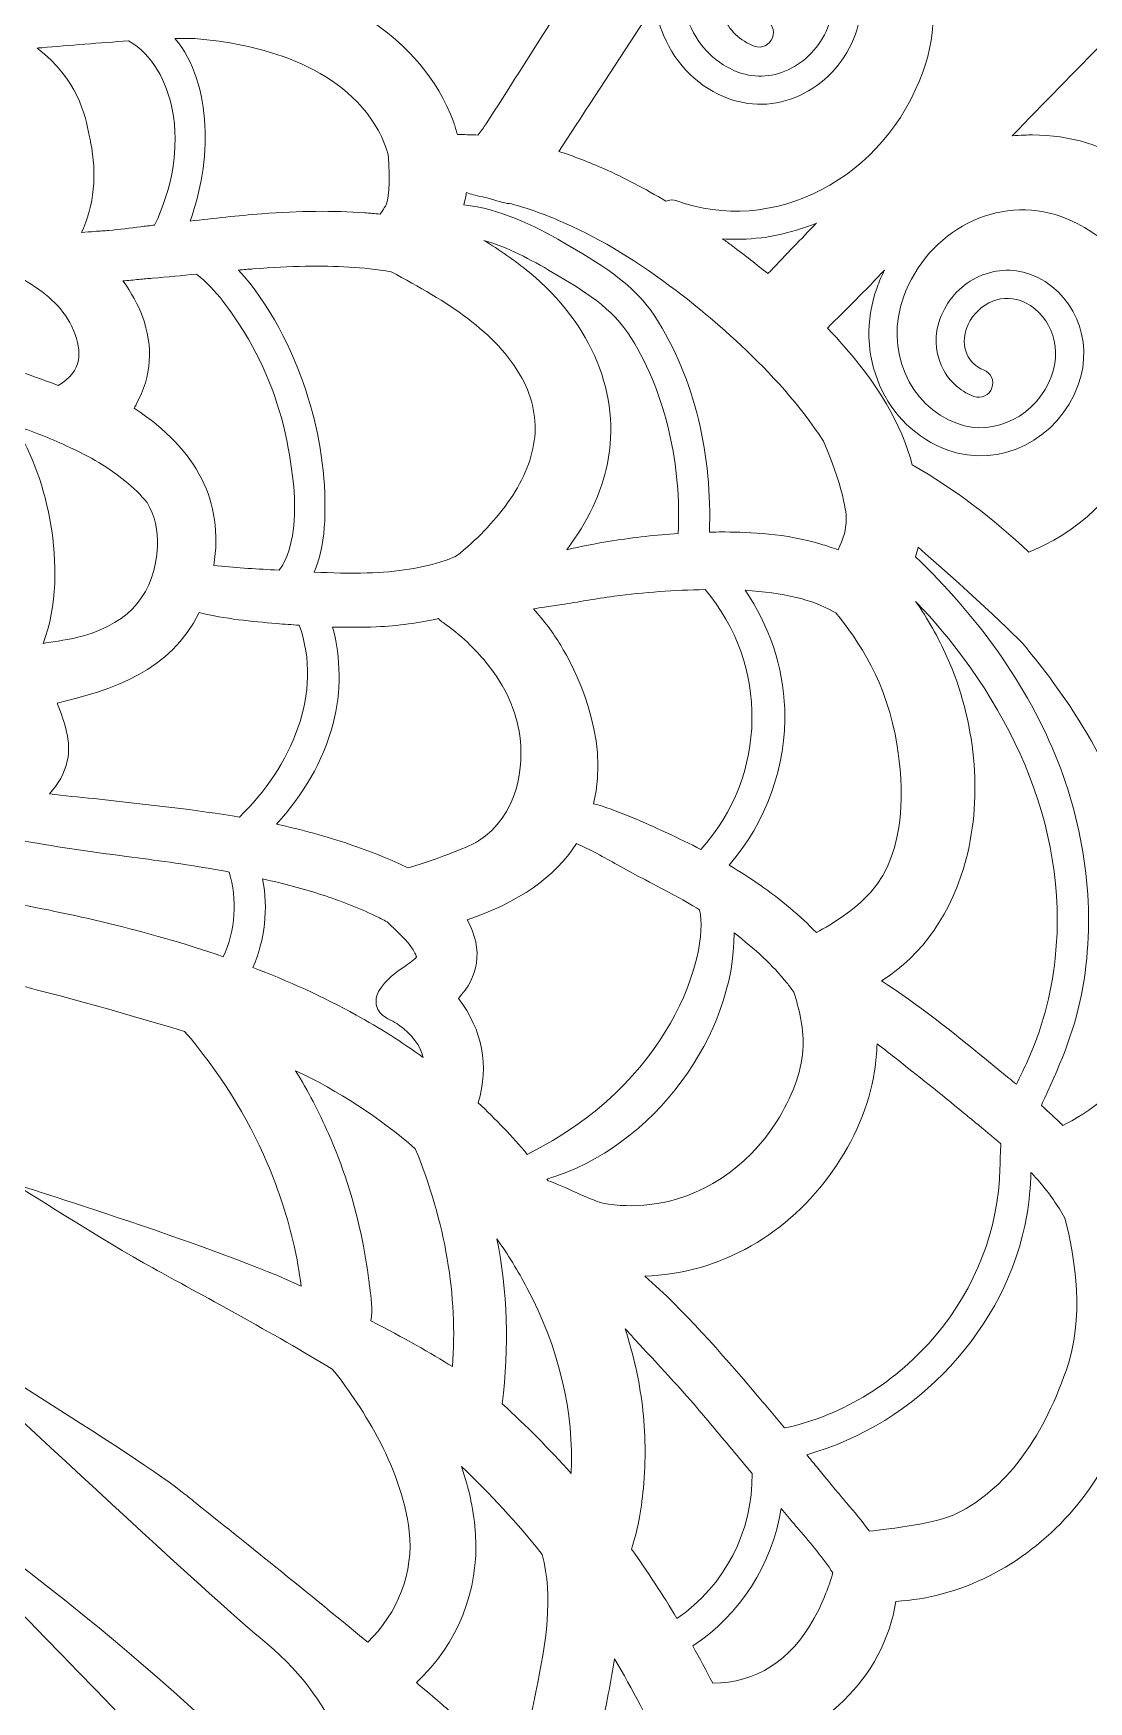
# Model space of a CAD drawing. Header units: millimetres. Extents: x -1647 to 2455, y -685 to 37.
# Drawn here: x 46.6 to 159.1, y -381.8 to -203.9 of the extents above; entities that cross this region are included whole.
import ezdxf

# ---------------------------------------------------------------- set-up
doc = ezdxf.new("R2010")
doc.units = ezdxf.units.MM
doc.header["$MEASUREMENT"] = 0
doc.layers.add('Layer 4', color=7, linetype='Continuous')

msp = doc.modelspace()

# ---------------------------------------------------------------- linework, layer by layer
at = {"layer": 'Layer 4', "lineweight": 0}
for points, knots in [([(111.05, -187.53), (110.96, -188.1), (110.48, -188.86), (110.02, -189.6), (110.02, -189.6), (108.59, -191.89), (108.59, -191.89), (104.13, -199), (99.53, -206.35), (94.89, -213.54), (94.64, -213.92), (94.35, -214.32), (94.01, -214.75), (93.4, -214.72), (92.77, -214.7), (92.14, -214.7), (92.04, -214.7), (91.93, -214.7), (91.82, -214.7), (91.71, -214.26), (91.57, -213.83), (91.43, -213.41), (89.7, -208.54), (86.23, -205.15), (83.25, -203), (92.82, -202.54), (101.66, -196.45), (105.12, -186.89), (107.62, -180), (106.06, -172.62), (101.68, -167.35), (108.07, -171.2), (112.22, -179.97), (111.05, -187.53)], [0, 0, 0, 0, 1, 1, 1, 2, 2, 2, 3, 3, 3, 4, 4, 4, 5, 5, 5, 6, 6, 6, 7, 7, 7, 8, 8, 8, 9, 9, 9, 10, 10, 10, 11, 11, 11, 11]), ([(112.89, -200.74), (113.05, -201.9), (113.35, -203.03), (113.8, -204.11), (115.15, -207.33), (117.63, -209.73), (120.79, -210.88), (123.4, -211.83), (126.25, -211.62), (128.8, -210.29), (131.31, -208.99), (133.25, -206.75), (134.25, -204), (135.07, -201.72), (135.03, -199.28), (134.13, -197.12), (133.21, -194.92), (131.5, -193.27), (129.34, -192.48), (127.52, -191.83), (125.55, -191.97), (123.78, -192.89), (122.05, -193.79), (120.72, -195.32), (120.04, -197.21), (119.46, -198.8), (119.49, -200.5), (120.12, -202.01), (120.77, -203.56), (121.97, -204.72), (123.5, -205.27), (124.28, -205.56), (125.14, -205.15), (125.42, -204.37), (125.71, -203.6), (125.3, -202.73), (124.52, -202.45), (123.79, -202.19), (123.21, -201.62), (122.89, -200.85), (122.55, -200.04), (122.54, -199.11), (122.86, -198.24), (123.28, -197.06), (124.1, -196.1), (125.16, -195.55), (126.18, -195.02), (127.3, -194.94), (128.31, -195.3), (129.68, -195.8), (130.77, -196.86), (131.36, -198.28), (131.97, -199.74), (132, -201.41), (131.43, -202.97), (130.69, -205.02), (129.26, -206.67), (127.42, -207.63), (125.62, -208.56), (123.63, -208.72), (121.82, -208.06), (119.45, -207.2), (117.59, -205.39), (116.57, -202.95), (115.58, -200.58), (115.5, -197.91), (116.32, -195.37), (117.16, -194.05), (117.99, -192.73), (118.82, -191.4), (121.92, -186.44), (126.53, -186.21), (131.91, -186.34), (132.12, -186.4), (132.34, -186.47), (132.55, -186.54), (140.68, -189.49), (144.67, -199.13), (141.44, -208.03), (139.44, -213.54), (135.6, -218), (130.62, -220.58), (125.68, -223.15), (120.2, -223.56), (115.21, -221.75), (114.82, -221.61), (114.41, -221.64), (114.06, -221.8), (111.82, -220.46), (109.63, -219.31), (107.46, -218.35), (105.88, -217.64), (104.26, -217.02), (102.64, -216.49), (102.64, -216.49), (104.41, -213.78), (104.41, -213.78), (107.21, -209.51), (110.06, -205.14), (112.89, -200.74)], [0, 0, 0, 0, 1, 1, 1, 2, 2, 2, 3, 3, 3, 4, 4, 4, 5, 5, 5, 6, 6, 6, 7, 7, 7, 8, 8, 8, 9, 9, 9, 10, 10, 10, 11, 11, 11, 12, 12, 12, 13, 13, 13, 14, 14, 14, 15, 15, 15, 16, 16, 16, 17, 17, 17, 18, 18, 18, 19, 19, 19, 20, 20, 20, 21, 21, 21, 22, 22, 22, 23, 23, 23, 24, 24, 24, 25, 25, 25, 26, 26, 26, 27, 27, 27, 28, 28, 28, 29, 29, 29, 30, 30, 30, 31, 31, 31, 32, 32, 32, 33, 33, 33, 33]), ([(83.38, -214.22), (83.87, -215.09), (84.26, -216.09), (84.49, -217.11), (84.49, -217.33), (84.5, -217.57), (84.51, -217.84), (84.69, -220.99), (84.34, -222.12), (84.03, -222.52), (83.97, -222.59), (83.92, -222.67), (83.87, -222.75), (83.77, -222.91), (83.68, -223.05), (83.59, -223.18), (83.02, -223.12), (82.48, -223.07), (81.95, -223.03), (78.62, -222.79), (75.03, -222.83), (70.97, -223.14), (68.42, -223.34), (65.85, -223.63), (63.34, -223.91), (65.59, -217.72), (65.83, -209.39), (61.71, -204.45), (62.62, -204.43), (63.36, -204.43), (63.84, -204.47), (70.53, -205.01), (79.34, -207.15), (83.38, -214.22)], [0, 0, 0, 0, 1, 1, 1, 2, 2, 2, 3, 3, 3, 4, 4, 4, 5, 5, 5, 6, 6, 6, 7, 7, 7, 8, 8, 8, 9, 9, 9, 10, 10, 10, 11, 11, 11, 11]), ([(172.56, -249.92), (172.56, -249.32), (172.57, -248.72), (172.57, -248.13), (172.57, -248.13), (172.57, -248.06), (172.57, -248.06), (172.61, -243.84), (172.65, -239.85), (172.46, -235.82), (172.33, -232.91), (171.69, -229.81), (170.62, -226.86), (167.9, -219.38), (161.2, -214.73), (153.14, -214.73), (152.85, -214.73), (152.55, -214.74), (152.26, -214.75), (151.83, -214.77), (151.4, -214.79), (150.98, -214.82), (154.25, -211.46), (157.62, -208), (160.96, -204.6), (166.82, -204.19), (172.32, -205.34), (176.47, -207.82), (181, -210.52), (183.88, -214.8), (184.79, -220.19), (186.18, -228.39), (184.33, -236.89), (179.45, -244.78), (178.26, -246.7), (175.8, -248.09), (173.19, -249.56), (172.98, -249.68), (172.77, -249.8), (172.56, -249.92)], [0, 0, 0, 0, 1, 1, 1, 2, 2, 2, 3, 3, 3, 4, 4, 4, 5, 5, 5, 6, 6, 6, 7, 7, 7, 8, 8, 8, 9, 9, 9, 10, 10, 10, 11, 11, 11, 12, 12, 12, 13, 13, 13, 13]), ([(56.76, -204.71), (59.36, -206.13), (60.84, -209.14), (61.42, -211.99), (62.25, -216.16), (61.36, -220.55), (59.55, -224.35), (59.05, -224.4), (58.55, -224.46), (58.06, -224.52), (56.94, -224.66), (55.79, -224.8), (54.67, -224.91), (54.17, -224.96), (53.68, -224.99), (53.18, -225.02), (52.72, -225.06), (52.24, -225.09), (51.77, -225.13), (53.09, -222.31), (53.44, -218.89), (52.72, -215.51), (52.69, -215.32), (52.65, -215.14), (52.61, -214.93), (52.08, -212.35), (51.4, -208.95), (47.03, -205.47), (47.2, -205.46), (47.38, -205.44), (47.56, -205.43), (50.41, -205.19), (53.78, -204.91), (56.76, -204.71)], [0, 0, 0, 0, 1, 1, 1, 2, 2, 2, 3, 3, 3, 4, 4, 4, 5, 5, 5, 6, 6, 6, 7, 7, 7, 8, 8, 8, 9, 9, 9, 10, 10, 10, 11, 11, 11, 11]), ([(133.28, -255.72), (133.26, -256.79), (132.97, -257.86), (132.41, -258.96), (131.74, -258.72), (131.11, -258.52), (130.56, -258.35), (126.84, -257.22), (122.95, -257.07), (120.35, -257.06), (120.26, -257.06), (120.17, -257.06), (120.08, -257.06), (119.62, -257.06), (119.15, -257.07), (118.69, -257.08), (118.98, -249.11), (117.23, -240.74), (112.86, -234.05), (110.51, -230.46), (106.79, -228.33), (103.17, -226.22), (99.82, -224.26), (96.34, -222.63), (92.51, -222.19), (92.69, -221.51), (92.77, -220.98), (92.77, -220.97), (92.77, -220.94), (92.78, -220.92), (92.78, -220.88), (92.79, -220.88), (92.8, -220.88), (92.81, -220.88), (93.21, -221.06), (93.72, -221.17), (94.52, -221.34), (94.75, -221.39), (95.24, -221.5), (95.36, -221.54), (96.32, -221.87), (97.04, -222.04), (97.59, -222.08), (99.28, -222.55), (100.97, -223.14), (102.61, -223.84), (106.52, -225.51), (110.4, -227.79), (114.45, -230.81), (117.78, -233.28), (126.02, -239.83), (130.84, -247.38), (133.35, -253.14), (133.28, -255.67), (133.28, -255.72)], [0, 0, 0, 0, 1, 1, 1, 2, 2, 2, 3, 3, 3, 4, 4, 4, 5, 5, 5, 6, 6, 6, 7, 7, 7, 8, 8, 8, 9, 9, 9, 10, 10, 10, 11, 11, 11, 12, 12, 12, 13, 13, 13, 14, 14, 14, 15, 15, 15, 16, 16, 16, 17, 17, 17, 18, 18, 18, 18]), ([(132.57, -236.72), (132.16, -236.26), (131.72, -235.79), (131.27, -235.32), (133.3, -233.32), (135.36, -231.28), (137.35, -229.15), (137.06, -229.74), (136.79, -230.36), (136.56, -230.99), (133.98, -238.11), (137.36, -245.89), (144.1, -248.33), (149.65, -250.35), (155.89, -247.23), (158.01, -241.38), (159.77, -236.54), (157.46, -231.25), (152.86, -229.58), (150.99, -228.9), (148.95, -229.04), (147.13, -229.96), (145.34, -230.86), (143.97, -232.43), (143.27, -234.36), (142.68, -235.98), (142.72, -237.72), (143.39, -239.27), (144.07, -240.84), (145.31, -242.03), (146.89, -242.6), (147.67, -242.88), (148.53, -242.48), (148.81, -241.7), (149.09, -240.92), (148.69, -240.06), (147.91, -239.78), (147.12, -239.49), (146.49, -238.89), (146.14, -238.08), (145.78, -237.24), (145.76, -236.28), (146.09, -235.38), (146.53, -234.17), (147.38, -233.2), (148.49, -232.64), (149.56, -232.09), (150.75, -232.01), (151.84, -232.4), (154.88, -233.51), (156.38, -237.07), (155.19, -240.35), (153.63, -244.65), (149.12, -246.96), (145.12, -245.51), (139.94, -243.63), (137.36, -237.58), (139.38, -232.01), (141.97, -224.87), (149.51, -221.02), (156.19, -223.44), (160.88, -225.14), (164.27, -228.91), (165.83, -233.48), (166.26, -236.18), (166.58, -238.95), (166.62, -241.75), (166.45, -243.04), (166.14, -244.34), (165.67, -245.62), (163.63, -251.26), (159.65, -255.81), (154.46, -258.43), (153.89, -258.72), (153.31, -258.97), (152.73, -259.21), (148.98, -255.63), (144.82, -252.5), (140.32, -249.9), (139.16, -245.53), (136.62, -241.22), (132.57, -236.72)], [0, 0, 0, 0, 1, 1, 1, 2, 2, 2, 3, 3, 3, 4, 4, 4, 5, 5, 5, 6, 6, 6, 7, 7, 7, 8, 8, 8, 9, 9, 9, 10, 10, 10, 11, 11, 11, 12, 12, 12, 13, 13, 13, 14, 14, 14, 15, 15, 15, 16, 16, 16, 17, 17, 17, 18, 18, 18, 19, 19, 19, 20, 20, 20, 21, 21, 21, 22, 22, 22, 23, 23, 23, 24, 24, 24, 25, 25, 25, 26, 26, 26, 27, 27, 27, 27]), ([(129.76, -224.48), (128.17, -226.13), (126.54, -227.83), (124.92, -229.52), (123.72, -228.54), (122.47, -227.57), (121.12, -226.56), (120.78, -226.3), (120.44, -226.06), (120.1, -225.81), (120.57, -225.84), (121.05, -225.86), (121.52, -225.86), (124.41, -225.86), (127.31, -225.28), (130.09, -224.13), (129.98, -224.25), (129.87, -224.36), (129.76, -224.48)], [0, 0, 0, 0, 1, 1, 1, 2, 2, 2, 3, 3, 3, 4, 4, 4, 5, 5, 5, 6, 6, 6, 6]), ([(50.9, -235.57), (51.4, -236.75), (51.57, -237.82), (51.42, -238.75), (51.26, -239.78), (50.54, -240.68), (49.28, -241.44), (46, -240.16), (42.36, -239.04), (37.93, -237.96), (39.25, -234.18), (38.94, -230.03), (37.32, -226.44), (39.46, -227.02), (41.49, -227.71), (43.37, -228.5), (43.55, -228.58), (43.74, -228.66), (43.92, -228.75), (43.99, -228.83), (44.07, -228.91), (44.17, -228.99), (44.17, -228.99), (44.21, -229.04), (44.21, -229.04), (44.77, -229.6), (45.39, -230.01), (45.97, -230.38), (48.22, -231.81), (49.93, -233.24), (50.9, -235.57)], [0, 0, 0, 0, 1, 1, 1, 2, 2, 2, 3, 3, 3, 4, 4, 4, 5, 5, 5, 6, 6, 6, 7, 7, 7, 8, 8, 8, 9, 9, 9, 10, 10, 10, 10]), ([(115.36, -257.22), (113.03, -257.37), (110.67, -257.63), (108.33, -258.01), (106.51, -258.3), (104.94, -258.61), (103.49, -258.95), (105.72, -255.99), (107.17, -252.91), (107.81, -249.76), (109.3, -242.51), (106.18, -234.89), (99.48, -229.37), (97.94, -228.1), (96.28, -226.98), (94.64, -225.97), (97.23, -226.69), (99.65, -228.03), (101.97, -229.39), (105.21, -231.29), (108.38, -233.15), (110.39, -236.42), (114.13, -242.52), (115.7, -250.08), (115.36, -257.22)], [0, 0, 0, 0, 1, 1, 1, 2, 2, 2, 3, 3, 3, 4, 4, 4, 5, 5, 5, 6, 6, 6, 7, 7, 7, 8, 8, 8, 8]), ([(98.73, -240.7), (99.85, -242.72), (100.33, -245.2), (100.02, -247.33), (99.7, -249.55), (98.72, -251.85), (97.18, -253.97), (95.71, -256), (93.83, -257.95), (91.73, -259.62), (91.29, -259.82), (90.9, -259.98), (90.52, -260.11), (88.14, -260.89), (85.41, -261.33), (82.19, -261.43), (80.32, -261.49), (78.42, -261.43), (76.55, -261.33), (76.74, -260.89), (76.9, -260.43), (77.04, -259.96), (77.57, -258.2), (77.7, -256.33), (77.71, -254.5), (77.73, -250.25), (77, -245.96), (75.65, -241.93), (74.19, -237.61), (71.85, -232.74), (68.48, -229.14), (69.01, -229.1), (69.54, -229.05), (70.06, -229.01), (74.17, -228.71), (77.32, -228.65), (80.28, -228.82), (81.74, -228.9), (83.25, -229.07), (84.77, -229.32), (90.74, -232.53), (95.91, -235.62), (98.73, -240.7)], [0, 0, 0, 0, 1, 1, 1, 2, 2, 2, 3, 3, 3, 4, 4, 4, 5, 5, 5, 6, 6, 6, 7, 7, 7, 8, 8, 8, 9, 9, 9, 10, 10, 10, 11, 11, 11, 12, 12, 12, 13, 13, 13, 14, 14, 14, 14]), ([(57.37, -243.85), (57.46, -243.69), (57.55, -243.54), (57.63, -243.38), (59.22, -240.49), (59.43, -237.27), (58.25, -234.09), (57.78, -232.81), (57.07, -231.52), (56.17, -230.3), (56.74, -230.25), (57.31, -230.2), (57.87, -230.14), (58.37, -230.09), (58.86, -230.04), (59.33, -230.01), (60.9, -229.88), (62.48, -229.72), (64.01, -229.57), (66.11, -231.24), (67.76, -233.58), (69.12, -235.8), (71.42, -239.56), (73.03, -243.79), (73.8, -248.12), (74.47, -251.89), (75.09, -256.79), (73.32, -260.35), (73.19, -260.61), (73.01, -260.87), (72.81, -261.13), (72.81, -261.13), (72.31, -261.1), (72.31, -261.1), (70.18, -260.99), (68, -260.88), (65.86, -260.63), (66.92, -253.83), (64.14, -248.33), (57.37, -243.85)], [0, 0, 0, 0, 1, 1, 1, 2, 2, 2, 3, 3, 3, 4, 4, 4, 5, 5, 5, 6, 6, 6, 7, 7, 7, 8, 8, 8, 9, 9, 9, 10, 10, 10, 11, 11, 11, 12, 12, 12, 13, 13, 13, 13]), ([(48.46, -256.16), (47.83, -252.46), (46.57, -248.82), (44.61, -245.67), (46.55, -246.34), (48.37, -247.07), (50.11, -247.86), (52.72, -249.05), (54.72, -250.24), (56.38, -251.6), (57.32, -252.37), (58.1, -253.13), (58.75, -253.93), (59.57, -255.37), (59.94, -256.93), (59.86, -258.56), (59.59, -263.55), (57.01, -266.68), (51.96, -268.13), (51.27, -268.33), (50.19, -268.55), (48.75, -268.78), (48.41, -268.82), (48.05, -268.87), (47.66, -268.94), (49.19, -264.98), (49.15, -260.16), (48.46, -256.16)], [0, 0, 0, 0, 1, 1, 1, 2, 2, 2, 3, 3, 3, 4, 4, 4, 5, 5, 5, 6, 6, 6, 7, 7, 7, 8, 8, 8, 9, 9, 9, 9]), ([(156.37, -320.33), (155.63, -319.59), (154.86, -318.89), (154.09, -318.2), (154.19, -317.94), (154.3, -317.67), (154.43, -317.4), (156.22, -313.56), (157.78, -309.79), (158.5, -305.57), (159.89, -297.54), (158.83, -289.18), (155.87, -281.61), (152.58, -273.23), (147.14, -265.9), (140.66, -259.71), (140.76, -259.38), (140.85, -259.04), (140.93, -258.69), (145.02, -262.2), (151.91, -268.57), (152.48, -269.41), (152.53, -269.49), (152.58, -269.56), (152.64, -269.63), (154.79, -272.23), (156.72, -274.92), (158.4, -277.65), (161.16, -282.17), (163.4, -287.01), (165.03, -292.06), (166.61, -296.95), (168.26, -303.33), (166.88, -309.2), (166.86, -309.27), (166.82, -309.37), (166.78, -309.49), (166.7, -309.71), (166.59, -310), (166.51, -310.38), (163.7, -316.16), (158.62, -319.21), (156.37, -320.33)], [0, 0, 0, 0, 1, 1, 1, 2, 2, 2, 3, 3, 3, 4, 4, 4, 5, 5, 5, 6, 6, 6, 7, 7, 7, 8, 8, 8, 9, 9, 9, 10, 10, 10, 11, 11, 11, 12, 12, 12, 13, 13, 13, 14, 14, 14, 14]), ([(117.78, -290.91), (116.63, -290.31), (115.42, -289.72), (114.14, -289.13), (114.14, -289.13), (113.57, -288.87), (113.57, -288.87), (111.24, -287.81), (108.85, -286.72), (106.34, -286.03), (108.16, -278.74), (104.16, -271.32), (102.84, -269.14), (102.01, -267.78), (101.05, -266.5), (99.92, -265.24), (100.32, -265.19), (100.71, -265.13), (101.1, -265.08), (101.72, -264.99), (102.35, -264.91), (102.97, -264.8), (104.61, -264.52), (106.56, -264.19), (108.53, -263.92), (111.73, -263.49), (114.98, -263.25), (118.22, -263.2), (125.03, -271.14), (124.91, -283.01), (117.78, -290.91)], [0, 0, 0, 0, 1, 1, 1, 2, 2, 2, 3, 3, 3, 4, 4, 4, 5, 5, 5, 6, 6, 6, 7, 7, 7, 8, 8, 8, 9, 9, 9, 10, 10, 10, 10]), ([(124.08, -294.69), (123.04, -293.97), (121.95, -293.26), (120.8, -292.58), (124.74, -288.01), (126.93, -282), (126.72, -275.94), (126.57, -271.4), (125.04, -267), (122.51, -263.28), (124.52, -263.39), (126.29, -263.64), (127.92, -264.03), (129.36, -264.38), (130.69, -264.88), (131.89, -265.52), (131.99, -265.57), (132.08, -265.63), (132.18, -265.68), (134.52, -268.58), (137.69, -273.16), (138.69, -279.85), (139.34, -283.81), (139.83, -291.09), (135.89, -295.45), (134.14, -297.38), (131.87, -298.82), (130.09, -299.76), (128.39, -298), (126.33, -296.26), (124.08, -294.69)], [0, 0, 0, 0, 1, 1, 1, 2, 2, 2, 3, 3, 3, 4, 4, 4, 5, 5, 5, 6, 6, 6, 7, 7, 7, 8, 8, 8, 9, 9, 9, 10, 10, 10, 10]), ([(144.01, -270.36), (143.09, -268.29), (141.97, -266.31), (140.67, -264.46), (150.38, -274.64), (157.1, -288.15), (155.55, -302.52), (155.13, -306.39), (154.13, -310.18), (152.49, -313.71), (152.14, -314.46), (151.77, -315.19), (151.42, -315.94), (151.15, -315.71), (150.87, -315.48), (150.6, -315.27), (149.8, -314.62), (148.99, -313.96), (148.18, -313.3), (144.62, -310.4), (140.96, -307.41), (137.03, -304.92), (141.41, -302.17), (144.59, -297.6), (146.07, -291.89), (147.82, -285.08), (147.07, -277.24), (144.01, -270.36)], [0, 0, 0, 0, 1, 1, 1, 2, 2, 2, 3, 3, 3, 4, 4, 4, 5, 5, 5, 6, 6, 6, 7, 7, 7, 8, 8, 8, 9, 9, 9, 9]), ([(67.85, -287.33), (62.94, -286.55), (57.92, -286.01), (53.07, -285.49), (51.51, -285.33), (49.92, -285.16), (48.33, -284.98), (49.3, -283.95), (49.94, -282.79), (50.24, -281.46), (50.72, -279.42), (49.92, -277.31), (49.2, -275.42), (49.19, -275.38), (49.17, -275.34), (49.16, -275.3), (55.03, -273.95), (61.25, -271.83), (64.3, -265.66), (67.12, -266.32), (69.91, -266.61), (72.54, -266.82), (73.38, -266.89), (74.18, -266.95), (74.96, -267), (77.59, -274.19), (74.1, -282.16), (68.58, -287.45), (68.34, -287.41), (68.1, -287.37), (67.85, -287.33)], [0, 0, 0, 0, 1, 1, 1, 2, 2, 2, 3, 3, 3, 4, 4, 4, 5, 5, 5, 6, 6, 6, 7, 7, 7, 8, 8, 8, 9, 9, 9, 10, 10, 10, 10]), ([(78.51, -267.19), (80.1, -267.24), (81.63, -267.24), (83.17, -267.17), (85.54, -267.06), (87.76, -266.77), (89.81, -266.3), (89.96, -266.46), (90.12, -266.6), (90.3, -266.72), (91.2, -267.34), (92.08, -268.05), (92.9, -268.82), (93.39, -269.32), (94.03, -269.98), (94.64, -270.66), (96.66, -273.05), (97.96, -275.7), (98.4, -278.31), (99.05, -282.16), (98.26, -287.26), (94.06, -290), (93.14, -290.61), (90.42, -291.65), (86.58, -292.88), (86.58, -292.88), (86.26, -292.73), (86.26, -292.73), (84.45, -291.87), (82.49, -291.08), (80.27, -290.33), (77.81, -289.5), (75.24, -288.79), (72.53, -288.21), (75.34, -285.15), (77.52, -281.55), (78.58, -277.46), (79.45, -274.1), (79.43, -270.52), (78.51, -267.19)], [0, 0, 0, 0, 1, 1, 1, 2, 2, 2, 3, 3, 3, 4, 4, 4, 5, 5, 5, 6, 6, 6, 7, 7, 7, 8, 8, 8, 9, 9, 9, 10, 10, 10, 11, 11, 11, 12, 12, 12, 13, 13, 13, 13]), ([(44.16, -292.67), (44.57, -291.76), (44.79, -290.81), (44.84, -289.84), (48.73, -290.61), (52.71, -291.14), (56.56, -291.65), (59.61, -292.05), (62.77, -292.47), (65.84, -293.01), (66.4, -293.11), (66.95, -293.21), (67.48, -293.31), (68.4, -296.27), (68.17, -299.52), (66.87, -302.34), (58.6, -299.47), (50.42, -297.72), (43.53, -296.45), (42.85, -296.32), (42.17, -296.2), (41.45, -296.07), (42.93, -294.88), (43.73, -293.63), (44.16, -292.67)], [0, 0, 0, 0, 1, 1, 1, 2, 2, 2, 3, 3, 3, 4, 4, 4, 5, 5, 5, 6, 6, 6, 7, 7, 7, 8, 8, 8, 8]), ([(91.93, -306.78), (93.01, -305.63), (93.66, -304.37), (93.86, -303.02), (94.07, -301.55), (93.75, -300.03), (92.87, -298.39), (98.33, -296.58), (102.24, -293.86), (104.51, -290.28), (105.98, -290.91), (107.45, -291.74), (108.88, -292.54), (109.73, -293.02), (110.61, -293.51), (111.45, -293.94), (113.75, -295.12), (115.77, -296.2), (117.65, -297.34), (118.69, -302.28), (114.42, -315.94), (99.27, -323.41), (97.66, -321.49), (95.91, -319.65), (94.05, -317.92), (95.22, -313.89), (94.53, -310.23), (91.93, -306.78)], [0, 0, 0, 0, 1, 1, 1, 2, 2, 2, 3, 3, 3, 4, 4, 4, 5, 5, 5, 6, 6, 6, 7, 7, 7, 8, 8, 8, 9, 9, 9, 9]), ([(71.06, -294.04), (73.37, -294.56), (75.45, -295.11), (77.39, -295.74), (79.31, -296.36), (81.22, -297.11), (83.05, -297.97), (83.48, -298.16), (83.91, -298.4), (84.33, -298.63), (84.33, -298.63), (84.7, -298.99), (84.7, -298.99), (85.84, -300.06), (86.82, -300.98), (87.3, -301.96), (87.44, -302.25), (87.45, -302.36), (87.46, -302.35), (87.36, -302.56), (86.56, -303.12), (86.25, -303.33), (85.33, -303.97), (84.18, -304.77), (83.42, -306.05), (83.15, -306.51), (83.08, -307.06), (83.21, -307.58), (83.35, -308.09), (83.69, -308.54), (84.15, -308.8), (84.33, -308.9), (84.51, -309), (84.7, -309.1), (85.02, -309.27), (85.32, -309.43), (85.56, -309.6), (87.01, -310.65), (87.87, -311.8), (88.18, -313.09), (85.9, -311.43), (83.51, -309.91), (81.05, -308.56), (77.46, -306.58), (73.75, -304.91), (70.02, -303.49), (71.32, -300.51), (71.67, -297.22), (71.06, -294.04)], [0, 0, 0, 0, 1, 1, 1, 2, 2, 2, 3, 3, 3, 4, 4, 4, 5, 5, 5, 6, 6, 6, 7, 7, 7, 8, 8, 8, 9, 9, 9, 10, 10, 10, 11, 11, 11, 12, 12, 12, 13, 13, 13, 14, 14, 14, 15, 15, 15, 16, 16, 16, 16]), ([(101.51, -326.23), (101.46, -326.17), (101.41, -326.11), (101.36, -326.04), (112.9, -322.65), (121.39, -310.52), (121.32, -299.81), (123.59, -301.51), (125.44, -303.26), (126.95, -305.14), (127.18, -305.42), (127.41, -305.74), (127.68, -306.12), (128.24, -307.8), (128.83, -310.18), (128.65, -312.29), (128.44, -314.78), (127.52, -317.28), (125.84, -319.94), (122.74, -324.86), (117.69, -328.16), (112.33, -328.77), (110.61, -328.97), (108.93, -328.91), (107.34, -328.61), (106.72, -328.49), (105.17, -327.79), (104.14, -327.33), (102.93, -326.78), (102.14, -326.43), (101.51, -326.23)], [0, 0, 0, 0, 1, 1, 1, 2, 2, 2, 3, 3, 3, 4, 4, 4, 5, 5, 5, 6, 6, 6, 7, 7, 7, 8, 8, 8, 9, 9, 9, 10, 10, 10, 10]), ([(-6.61, -480.19), (-7.36, -479.55), (-8.04, -478.97), (-8.7, -478.37), (-9.35, -477.79), (-43.06, -449.84), (-43.06, -449.84), (-43.06, -449.84), (-16.4, -479.34), (-14.56, -481.3), (-18.2, -483.99), (-22.27, -485.63), (-27.28, -486.42), (-34.62, -487.58), (-41.67, -486.19), (-49.13, -484.72), (-49.13, -484.72), (-49.31, -485.66), (-49.31, -485.66), (-49.31, -485.66), (-49.31, -485.66), (-49.31, -485.66), (-49.31, -485.66), (-49.17, -484.71), (-49.17, -484.71), (-50.98, -484.36), (-52.86, -483.99), (-54.73, -483.66), (-62.9, -482.23), (-69.55, -478.26), (-75.65, -471.15), (-78.85, -467.42), (-84.06, -461.8), (-88.83, -456.74), (-87.79, -456.88), (-86.73, -456.95), (-85.66, -456.95), (-85.27, -456.95), (-84.87, -456.94), (-84.48, -456.92), (-79.17, -456.67), (-74.28, -454.37), (-70.7, -450.44), (-67.12, -446.5), (-65.29, -441.42), (-65.54, -436.11), (-65.61, -434.71), (-65.86, -433.34), (-66.26, -432.03), (-62.29, -434.7), (-57.56, -436.21), (-52.62, -436.21), (-50.76, -436.21), (-48.88, -436), (-47, -435.55), (-41.83, -434.33), (-37.44, -431.18), (-34.64, -426.66), (-31.85, -422.14), (-30.98, -416.8), (-32.2, -411.63), (-32.88, -408.72), (-34.32, -406.12), (-36.35, -404.04), (-33.38, -405.27), (-30.17, -405.91), (-26.93, -405.91), (-22.93, -405.91), (-18.88, -404.93), (-15.13, -402.86), (-10.48, -400.29), (-7.11, -396.07), (-5.64, -390.96), (-4.16, -385.86), (-4.77, -380.48), (-7.34, -375.83), (-8.28, -374.11), (-9.51, -372.62), (-10.95, -371.37), (-9.44, -371.66), (-7.91, -371.81), (-6.38, -371.81), (-1.21, -371.81), (3.99, -370.18), (8.41, -366.83), (17.15, -360.19), (18.85, -347.68), (12.21, -338.95), (11.13, -337.52), (9.85, -336.33), (8.45, -335.38), (14.31, -334.83), (19.99, -332.2), (24.25, -327.52), (27.84, -323.6), (29.68, -318.51), (29.44, -313.21), (29.22, -308.44), (27.35, -304.02), (24.14, -300.57), (35.05, -302.82), (48.02, -305.83), (62.75, -310.31), (66.4, -314.53), (69.44, -319.38), (71.56, -324.36), (72.78, -327.2), (73.74, -330.16), (74.41, -333.16), (74.71, -334.45), (74.96, -335.87), (75.17, -337.46), (67.17, -333.63), (44.62, -326.56), (44.62, -326.56), (44.62, -326.56), (54.27, -332.75), (59.35, -335.52), (64.22, -338.17), (72.35, -342.59), (78.49, -346.3), (81.25, -349.75), (85.86, -356.47), (86.69, -363.62), (87.18, -367.89), (85.49, -372.33), (82.26, -375.4), (75.38, -369.73), (67.39, -363.33), (64.31, -360.87), (63.49, -360.21), (62.9, -359.74), (62.82, -359.67), (58.54, -356.06), (33.37, -340.61), (33.37, -340.61), (33.37, -340.61), (65.45, -370.63), (70.8, -374.96), (78.86, -381.47), (81.93, -389.34), (80.45, -399.73), (79.34, -398.55), (78.19, -397.41), (77.13, -396.19), (58.8, -375.14), (28.96, -355.53), (28.96, -355.53), (28.96, -355.53), (60.59, -387.79), (71.43, -399.58), (72.61, -400.86), (73.79, -402.14), (74.97, -403.42), (75.65, -404.16), (76.34, -404.94), (77, -405.71), (78.29, -407.19), (79.62, -408.72), (81.11, -410.1), (83.01, -411.88), (83.77, -413.9), (83.5, -416.46), (83.42, -417.2), (83.34, -417.94), (83.27, -418.7), (82.96, -421.84), (82.64, -425.09), (81.81, -428.05), (81.26, -429.98), (79.91, -432.15), (78, -434.15), (76.06, -436.19), (75.08, -436.61), (74.6, -436.58), (73.91, -436.56), (72.53, -435.73), (71.07, -433.95), (65.6, -427.26), (23.72, -391.38), (23.72, -391.38), (23.72, -391.38), (34.66, -403.23), (36.8, -405.47), (43.84, -412.88), (62.54, -432.55), (71.45, -444.04), (73.62, -446.85), (73.61, -448.64), (71.4, -451.42), (68.16, -455.5), (63.68, -458.24), (58.08, -459.57), (56.04, -460.05), (54.4, -459.57), (52.6, -457.97), (48.18, -454.02), (4.05, -421.17), (4.05, -421.17), (4.05, -421.17), (20.72, -436.47), (21.23, -437.08), (21.92, -437.92), (38.21, -452.81), (44.99, -458.68), (46.47, -459.97), (46.37, -460.46), (45.7, -461.55), (45.42, -461.98), (45.2, -462.42), (44.99, -462.84), (44.71, -463.4), (44.44, -463.93), (44.13, -464.27), (32.13, -477.54), (18.83, -483.74), (3.44, -483.21), (-0.48, -483.07), (-3.76, -482.08), (-6.61, -480.19)], [0, 0, 0, 0, 1, 1, 1, 2, 2, 2, 3, 3, 3, 4, 4, 4, 5, 5, 5, 6, 6, 6, 7, 7, 7, 8, 8, 8, 9, 9, 9, 10, 10, 10, 11, 11, 11, 12, 12, 12, 13, 13, 13, 14, 14, 14, 15, 15, 15, 16, 16, 16, 17, 17, 17, 18, 18, 18, 19, 19, 19, 20, 20, 20, 21, 21, 21, 22, 22, 22, 23, 23, 23, 24, 24, 24, 25, 25, 25, 26, 26, 26, 27, 27, 27, 28, 28, 28, 29, 29, 29, 30, 30, 30, 31, 31, 31, 32, 32, 32, 33, 33, 33, 34, 34, 34, 35, 35, 35, 36, 36, 36, 37, 37, 37, 38, 38, 38, 39, 39, 39, 40, 40, 40, 41, 41, 41, 42, 42, 42, 43, 43, 43, 44, 44, 44, 45, 45, 45, 46, 46, 46, 47, 47, 47, 48, 48, 48, 49, 49, 49, 50, 50, 50, 51, 51, 51, 52, 52, 52, 53, 53, 53, 54, 54, 54, 55, 55, 55, 56, 56, 56, 57, 57, 57, 58, 58, 58, 59, 59, 59, 60, 60, 60, 61, 61, 61, 62, 62, 62, 63, 63, 63, 64, 64, 64, 65, 65, 65, 66, 66, 66, 67, 67, 67, 68, 68, 68, 69, 69, 69, 70, 70, 70, 71, 71, 71, 72, 72, 72, 73, 73, 73, 73]), ([(111.8, -336.39), (115.67, -336.28), (119.57, -335.18), (123.14, -333.17), (129.94, -329.33), (135.1, -322.01), (136.3, -314.5), (136.45, -313.53), (136.54, -312.56), (136.56, -311.61), (137.19, -312.1), (137.82, -312.6), (138.45, -313.09), (140.87, -315), (143.37, -316.97), (145.77, -318.97), (146.2, -319.32), (146.63, -319.68), (147.07, -320.04), (147.96, -320.77), (148.87, -321.52), (149.76, -322.28), (149.7, -323.15), (149.68, -324.03), (149.66, -324.9), (149.48, -331.45), (147.08, -337.63), (142.86, -342.65), (138.71, -347.6), (133.02, -351.23), (126.71, -352.58), (125.75, -351.43), (124.79, -350.28), (123.82, -349.15), (119.79, -344.4), (116.04, -340.11), (111.8, -336.39)], [0, 0, 0, 0, 1, 1, 1, 2, 2, 2, 3, 3, 3, 4, 4, 4, 5, 5, 5, 6, 6, 6, 7, 7, 7, 8, 8, 8, 9, 9, 9, 10, 10, 10, 11, 11, 11, 12, 12, 12, 12]), ([(82.48, -337.59), (82.45, -337.34), (82.41, -337.1), (82.39, -336.87), (82.21, -335.34), (81.93, -333.72), (81.52, -331.79), (80.74, -328.17), (79.58, -324.6), (78.08, -321.19), (77.06, -318.87), (75.89, -316.63), (74.57, -314.49), (79.12, -316.63), (83.48, -319.46), (87.33, -322.81), (90.54, -330.58), (91.89, -338.57), (91.29, -346.03), (89.02, -344.61), (86.11, -342.98), (82.61, -341.16), (82.82, -339.92), (82.64, -338.66), (82.48, -337.59)], [0, 0, 0, 0, 1, 1, 1, 2, 2, 2, 3, 3, 3, 4, 4, 4, 5, 5, 5, 6, 6, 6, 7, 7, 7, 8, 8, 8, 8]), ([(130.11, -356.7), (129.76, -356.28), (129.41, -355.85), (129.06, -355.43), (140.8, -352.16), (150.36, -342.02), (152.54, -329.91), (152.81, -328.38), (152.89, -326.85), (152.97, -325.33), (153.28, -325.66), (153.58, -325.99), (153.87, -326.33), (154.95, -327.6), (155.85, -328.9), (156.57, -330.2), (157.73, -334.59), (158.68, -340.92), (156.74, -346.39), (154.03, -354.07), (150.23, -359.06), (145.11, -361.67), (142.98, -362.76), (137.94, -363.36), (135.74, -363.58), (134.98, -362.53), (134.14, -361.54), (133.33, -360.59), (133.01, -360.21), (132.7, -359.84), (132.4, -359.48), (131.63, -358.55), (130.87, -357.62), (130.11, -356.7)], [0, 0, 0, 0, 1, 1, 1, 2, 2, 2, 3, 3, 3, 4, 4, 4, 5, 5, 5, 6, 6, 6, 7, 7, 7, 8, 8, 8, 9, 9, 9, 10, 10, 10, 11, 11, 11, 11]), ([(96.6, -350.01), (97.36, -343.89), (97.17, -338), (96.03, -332.41), (97.22, -334.1), (98.3, -335.85), (99.24, -337.63), (102.65, -344.04), (104.29, -350.99), (103.95, -357.43), (101.61, -354.81), (99.15, -352.32), (96.6, -350.01)], [0, 0, 0, 0, 1, 1, 1, 2, 2, 2, 3, 3, 3, 4, 4, 4, 4]), ([(110.38, -365.49), (111.01, -363.59), (111.41, -361.51), (111.65, -359.01), (111.93, -356.02), (111.89, -353.05), (111.54, -350.21), (111.21, -347.5), (110.6, -344.76), (109.71, -342.01), (110.33, -342.69), (110.95, -343.36), (111.57, -344.02), (114.04, -346.7), (116.6, -349.46), (118.96, -352.3), (120.39, -354.01), (121.81, -355.72), (123.23, -357.43), (123.35, -363.57), (120.31, -369.43), (115.23, -372.88), (113.7, -370.33), (112.08, -367.86), (110.38, -365.49)], [0, 0, 0, 0, 1, 1, 1, 2, 2, 2, 3, 3, 3, 4, 4, 4, 5, 5, 5, 6, 6, 6, 7, 7, 7, 8, 8, 8, 8]), ([(132.13, -433.06), (131.97, -428.63), (131.56, -424.01), (130.89, -419.02), (129.55, -409.1), (127.22, -399.67), (123.95, -390.98), (123.45, -389.64), (122.91, -388.29), (122.35, -386.94), (130.46, -385.82), (137.31, -379.16), (138.56, -371.06), (145.37, -370.69), (152.07, -367.34), (157.06, -361.76), (161.13, -357.21), (163.71, -351.39), (164.62, -344.86), (164.76, -353.58), (164.35, -362.35), (163.41, -371.11), (160.93, -394.23), (150.69, -414.52), (132.13, -433.06)], [0, 0, 0, 0, 1, 1, 1, 2, 2, 2, 3, 3, 3, 4, 4, 4, 5, 5, 5, 6, 6, 6, 7, 7, 7, 8, 8, 8, 8]), ([(93.76, -363.94), (93.61, -361.56), (93.1, -359.13), (92.25, -356.69), (95.3, -359.57), (98.19, -362.71), (100.87, -366.06), (102.07, -370.66), (101.28, -375.41), (100.2, -380.69), (100.06, -381.38), (99.91, -382.08), (99.77, -382.78), (99.29, -385.03), (98.81, -387.34), (98.47, -389.67), (96.24, -387.51), (93.9, -385.33), (91.49, -383.2), (90.44, -382.27), (89.09, -381.1), (87.46, -379.73), (91.86, -375.59), (94.14, -369.9), (93.76, -363.94)], [0, 0, 0, 0, 1, 1, 1, 2, 2, 2, 3, 3, 3, 4, 4, 4, 5, 5, 5, 6, 6, 6, 7, 7, 7, 8, 8, 8, 8]), ([(116.91, -375.8), (121.95, -372.54), (125.39, -367.07), (126.34, -361.18), (126.34, -361.18), (126.88, -361.82), (126.88, -361.82), (127.32, -362.35), (127.77, -362.88), (128.22, -363.4), (129.54, -364.95), (130.8, -366.42), (131.85, -368.03), (131.47, -369.33), (130.84, -371.11), (129.86, -372.87), (127.32, -377.41), (123.68, -379.75), (119.04, -379.8), (118.36, -378.45), (117.65, -377.11), (116.91, -375.8)], [0, 0, 0, 0, 1, 1, 1, 2, 2, 2, 3, 3, 3, 4, 4, 4, 5, 5, 5, 6, 6, 6, 7, 7, 7, 7]), ([(105.49, -396.89), (105.32, -393.02), (106.19, -389.01), (107.03, -385.14), (107.13, -384.67), (107.23, -384.22), (107.33, -383.76), (107.78, -381.65), (108.23, -379.45), (108.57, -377.19), (110.48, -380.41), (112.21, -383.74), (113.75, -387.13), (114.05, -389.19), (114.17, -391.26), (114.12, -393.28), (114.05, -395.75), (113.67, -398.39), (112.96, -401.37), (112.71, -402.42), (112.39, -403.43), (112, -404.42), (109.95, -401.89), (107.76, -399.36), (105.49, -396.89)], [0, 0, 0, 0, 1, 1, 1, 2, 2, 2, 3, 3, 3, 4, 4, 4, 5, 5, 5, 6, 6, 6, 7, 7, 7, 8, 8, 8, 8])]:
    msp.add_open_spline(points, degree=3, knots=knots, dxfattribs=at)

doc.saveas('drawing.dxf')
